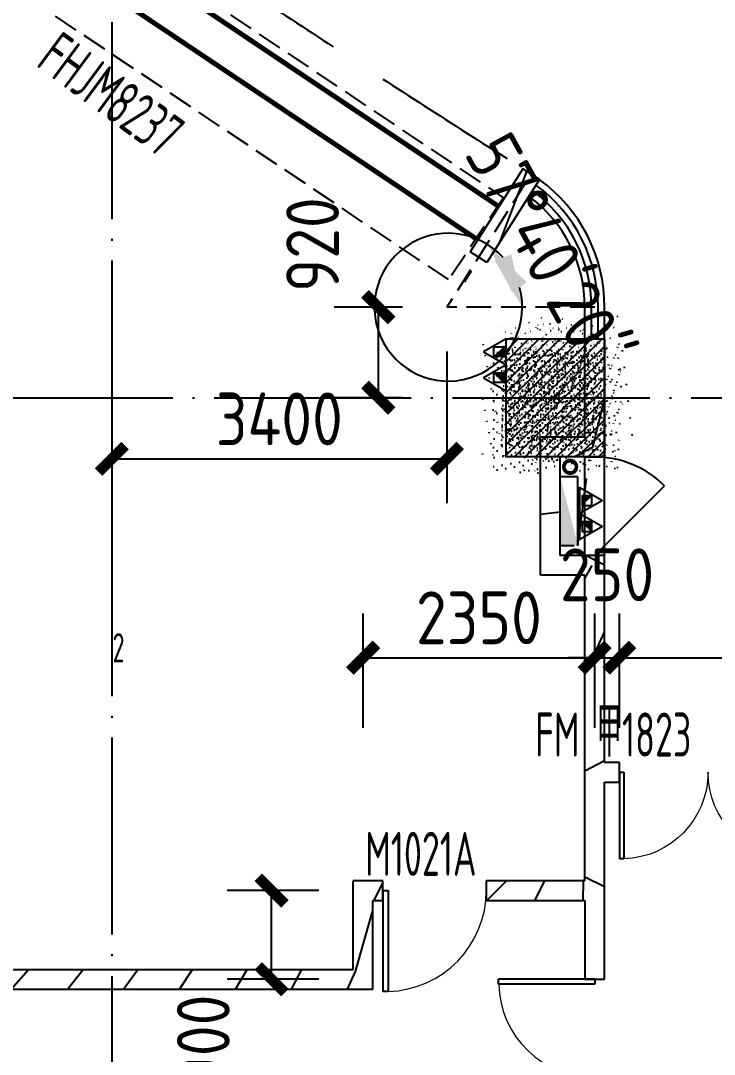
# Model space of a CAD drawing. Header units: inches. Extents: x 0 to 1813292486, y 0 to 3473589894.
# Drawn here: x 600455361 to 600462399, y 3473237557 to 3473248045 of the extents above; entities that cross this region are included whole.
import ezdxf
from ezdxf.enums import TextEntityAlignment as Align
from ezdxf.xclip import XClip

# ---------------------------------------------------------------- set-up
doc = ezdxf.new("R2010")
doc.units = ezdxf.units.IN
doc.header["$LTSCALE"] = 1000
doc.header["$MEASUREMENT"] = 0
doc.header["$XCLIPFRAME"] = 2
for name, pattern in [('AX-MALL-DIM-P02$0$DASH', [0.35, 0.25, -0.1]), ('AX-MALL-GIRD-200$0$DOTE', [2.4200000000000004, 2, -0.2, 0.02, -0.2]), ('AX-MALL-WALL-P02-QT$0$Ax-Dxs-Wall-P01-150$0$DASH', [0.35, 0.25, -0.1]), ('AX-MALL-WALL-P02-QT$0$DASH', [0.35, 0.25, -0.1])]:
    doc.linetypes.add(name, pattern=pattern)
for name, color, linetype in [('A-Anno-Note', 241, 'Continuous'), ('AX-MALL-DIM-P02$0$A-Anno-Dims', 3, 'Continuous'), ('AX-MALL-DIM-P02$0$A-Detl-Patt', 8, 'Continuous'), ('AX-MALL-DIM-P02$0$A-Detl-Thin', 131, 'Continuous'), ('AX-MALL-GIRD-200$0$A-Grid', 222, 'AX-MALL-GIRD-200$0$DOTE'), ('AX-MALL-P02-200$0$A-Anno-Note', 241, 'Continuous'), ('AX-MALL-WALL-P02$0$A-Anno-Note', 241, 'Continuous'), ('AX-MALL-WALL-P02-QT$0$A-Curt', 151, 'Continuous'), ('AX-MALL-WALL-P02-QT$0$A-Detl-Fine', 152, 'Continuous'), ('AX-MALL-WALL-P02-QT$0$A-Detl-Thin', 131, 'Continuous'), ('AX-MALL-WALL-P02-QT$0$A-Wall', 2, 'Continuous'), ('AX-MALL-WALL-P02-QT$0$A-Wall-Patt', 13, 'Continuous'), ('AX-MALL-WALL-P02-QT$0$A-Wind', 4, 'Continuous'), ('AX-MALL-WORD-P02$0$A-Spac-Iden', 231, 'Continuous'), ('AX-MALL-WORD-P02$0$A-Wind-Iden', 11, 'Continuous'), ('AX-MALL-ZTKD-P02$0$A-Anno-Note', 241, 'Continuous'), ('PX-MALL-P02-LG$0$P-Exsh', 31, 'Continuous'), ('PX-MALL-P02-LG$0$P-Hydt-Boxx', 221, 'Continuous'), ('PX-MALL-P02-LG$0$P-Hydt-Pipe', 221, 'Continuous'), ('PX-MALL-P02-LG$0$P-Pipe-Risr', 7, 'Continuous'), ('PX-MALL-P02-LG$0$P-Pipe-Risr-Arch', 6, 'Continuous'), ('PX-MALL-P02-LG$0$P-Pipe-Risr-W100', 6, 'Continuous'), ('PX-MALL-P02-LG$0$P-Pipe-Risr-W50', 6, 'Continuous'), ('SX-MALL-WALL-L-1F~2F$0$S-COLU', 30, 'Continuous'), ('SX-MALL-WALL-L-1F~2F$0$S-PATT-WALL', 83, 'Continuous'), ('SX-MALL-WALL-L-1F~2F$0$单形心', 4, 'Continuous')]:
    doc.layers.add(name, color=color, linetype=linetype)
doc.styles.add('AX-MALL-DIM-P02$0$_TCH_DIM_T3', font='gbenor.shx')
doc.styles.add('AX-MALL-WORD-P02$0$_TCH_SPACE', font='gbenor.shx', dxfattribs={"bigfont": 'gbcbig.shx'})
doc.styles.add('AX-MALL-WORD-P02$0$_TCH_WINDOW', font='gbenor.shx', dxfattribs={"bigfont": 'gbcbig.shx'})
doc.styles.add('PX-MALL-P02-LG$0$jzfz', font='gbenor.shx', dxfattribs={"bigfont": 'gbcbig.shx'})
doc.dimstyles.new('AX-MALL-DIM-P02$0$_TCH_ARCH&&180', dxfattribs={"dimtxt": 535.5, "dimasz": 270, "dimexe": 450, "dimexo": 450, "dimgap": 137.25, "dimtad": 1, "dimdec": 0, "dimzin": 0, "dimdsep": 46, "dimtxsty": 'AX-MALL-DIM-P02$0$_TCH_DIM_T3', "dimblk": 'AX-MALL-DIM-P02$0$_ArchTick', "dimcen": 0.09, "dimclrt": 7, "dimazin": 2, "dimtfac": 1, "dimtdec": 0, "dimtix": 1, "dimtmove": 2, "dimatfit": 3, "dimfxl": 500, "dimtolj": 1, "dimtzin": 0, "dimarcsym": 0})
doc.dimstyles.new('AX-MALL-DIM-P02$0$_TCH_ARROW&&180', dxfattribs={"dimtxt": 535.5, "dimasz": 540, "dimexe": 450, "dimexo": 450, "dimgap": 137.25, "dimtad": 1, "dimdec": 0, "dimzin": 0, "dimdsep": 46, "dimtxsty": 'AX-MALL-DIM-P02$0$_TCH_DIM_T3', "dimcen": 0.09, "dimclrt": 7, "dimaunit": 1, "dimadec": 3, "dimazin": 2, "dimtfac": 1, "dimtdec": 0, "dimtix": 1, "dimtmove": 2, "dimatfit": 3, "dimfxl": 500, "dimtolj": 1, "dimtzin": 0, "dimarcsym": 0})
pattern_1 = [(45, (0, 359.0227), (-353.55353201463, 353.55353201463), [])]

# ---------------------------------------------------------------- blocks, each defined once
blk = doc.blocks.new('AX-MALL-WORD-P02')
at = {"layer": 'AX-MALL-WORD-P02$0$A-Spac-Iden', "style": 'AX-MALL-WORD-P02$0$_TCH_SPACE', "width": 0.7}
blk.add_text('2', height=297.5, rotation=339.5681613092246, dxfattribs=at).set_placement((600277609.5169896, 3473142636.137629))
at = {"layer": 'AX-MALL-WORD-P02$0$A-Wind-Iden', "style": 'AX-MALL-WORD-P02$0$_TCH_WINDOW', "width": 0.7}
for s, height, rotation, p in [('FHJM8237', 446.25, 303.0586362479638, (600278985.0620775, 3473148591.137824)), ('FM', 446.25, 339.5681611511459, (600281293.3273962, 3473140245.175942)), ('甲', 506.3829787234042, 339.5681611511459, (600281878.7732153, 3473140027.080194)), ('1823', 446.25, 339.5681611511459, (600282120.571864, 3473139937.003102)), ('M1021A', 446.25, 339.5681612585309, (600279256.0389888, 3473139712.453458))]:
    blk.add_text(s, height=height, rotation=rotation, dxfattribs=at).set_placement(p)
blk = doc.blocks.new('AX-MALL-GIRD-200')
at = {"layer": 'AX-MALL-GIRD-200$0$A-Grid'}
for p, q in [((600299301.5415328, 3473200886.857392), (600260572.0025835, 3473096923.130311)), ((600229622.1740841, 3473163378.493353), (600587518.1781827, 3473030051.730071))]:
    blk.add_line(p, q, dxfattribs=at)
blk = doc.blocks.new('*U111')
at = {"layer": 'AX-MALL-WALL-P02-QT$0$A-Detl-Fine', "color": 152, "linetype": 'AX-MALL-WALL-P02-QT$0$Ax-Dxs-Wall-P01-150$0$DASH'}
blk.add_lwpolyline([(-999.9999999433852, 23197.30095164671), (-999.9999999405335, 14962.90294272686), (5.574122496909695e-08, 14962.90294272314), (5.288950433168793e-08, 23197.30095165043)], close=True, dxfattribs=at)
at = {"layer": 'AX-MALL-WALL-P02-QT$0$A-Detl-Thin', "linetype": 'AX-MALL-WALL-P02-QT$0$Ax-Dxs-Wall-P01-150$0$DASH', "const_width": 49.99999999999998}
for points in [[(-899.9999999442588, 14962.90294272314), (-899.9999999471105, 23197.30095164298)], [(-499.9999999405335, 14962.90294272686), (-499.9999999433852, 23197.30095164671)]]:
    blk.add_lwpolyline(points, dxfattribs=at)
blk = doc.blocks.new('SX-MALL-WALL-L-1F~2F$0$BANWANG_XINGXIN')
at = {"color": 0}
for points in [[(0.7071067811865476, 0.7071067811865475), (-0.7071067811865477, -0.7071067811865475)], [(-0.7071067811865475, 0.7071067811865476), (0.7071067811865474, -0.7071067811865477)]]:
    blk.add_lwpolyline(points, dxfattribs=at)
blk = doc.blocks.new('SX-MALL-WALL-L-1F~2F')
at = {"layer": 'SX-MALL-WALL-L-1F~2F$0$S-PATT-WALL'}
h = blk.add_hatch(dxfattribs=at)
h.set_pattern_fill('钢筋混凝土', color=256, scale=15, pattern_type=2)
h.set_pattern_definition([(24.56816131876918, (600332942.2247643, 3473133852.680698), (-31.18316060756021, 68.21004687377882), []), (29.56816131876925, (600332942.2247643, 3473133852.680698), (97.53445422577846, -46.37920049590846), [11.24999999999975, -123.749999999998]), (334.5681613187692, (600332942.2247643, 3473133852.680698), (19.8843977583576, 112.9961142864107), [8.999999999999755, -98.99999999999804]), (80.01956131876923, (600332950.3526355, 3473133848.815766), (117.4189029535321, 66.61682170576017), [9.5610285, -105.1713168]), (25.75236131876918, (600332952.6975493, 3473133880.793343), (141.3476152674957, -79.15081590010527), [16.87499999999999, -185.6249999999999]), (76.20376131876925, (600332964.476513, 3473133874.197434), (182.3878362713222, 87.98253900728308), [14.3415432, -157.75695]), (330.7523613187692, (600332952.6975493, 3473133880.793343), (182.3877676118969, 87.98268144025063), [13.5, -148.4999999999999]), (0.5681613187692685, (600332964.1356753, 3473133868.528789), (62.82047321120105, -87.84980446922418), [11.25, -123.75]), (305.5681613187692, (600332964.1356753, 3473133868.528789), (72.17288940056437, 89.18848105901375), [8.999999999999998, -98.99999999999999]), (51.01956131876926, (600332969.3707101, 3473133861.207969), (134.9933625470349, 1.33857134020591), [9.5610285, -105.1713168]), (17.06816131876921, (600332942.2247643, 3473133852.680698), (19.14085714793764, 46.1558949392409), [0.7499999999999999, -97.79999999999998, 0.7499999999999999, -100.5, 0.7499999999999999, -99.37499999999999]), (347.0681613187692, (600332942.2247643, 3473133852.680698), (57.63084699394109, 41.66442757030211), [0.7499999999999999, -57.29999999999999, 0.7499999999999999, -95.54999999999998, 0.7499999999999999, -37.87499999999999]), (307.0681613187692, (600332910.8791658, 3473133864.357853), (73.85474001336533, -31.12342331039777), [0.7499999999999848, -37.49999999999903, 0.7499999999999848, -116.9999999999981, 0.7499999999999848, -155.2499999999961]), (297.0681613187692, (600332896.8228437, 3473133869.594246), (87.2164167648191, -16.46683781742514), [0.7499999999999999, -48.74999999999999, 0.7499999999999999, -77.69999999999997, 0.7499999999999999, -110.25])])
h.paths.add_polyline_path([(600282497.6781685, 3473144321.097845), (600283434.7663133, 3473143972.005015), (600283015.8549132, 3473142847.499228), (600282078.7667681, 3473143196.59206)])
at = {"layer": 'SX-MALL-WALL-L-1F~2F$0$S-COLU'}
blk.add_lwpolyline([(600282497.6781685, 3473144321.097845), (600283434.7663133, 3473143972.005015), (600283015.8549132, 3473142847.499228), (600282078.7667681, 3473143196.59206)], close=True, dxfattribs=at)
at = {"layer": 'SX-MALL-WALL-L-1F~2F$0$单形心', "xscale": 50, "yscale": 50, "zscale": 50}
blk.add_blockref('SX-MALL-WALL-L-1F~2F$0$BANWANG_XINGXIN', (600282756.7665406, 3473143584.298536), dxfattribs=at)
blk = doc.blocks.new('SX-MALL-WALL-L-2F~3F')
ref = blk.add_blockref('SX-MALL-WALL-L-1F~2F', (0, 0))
XClip(ref).set_block_clipping_path([(600349769.7341375, 3473074679.418533), (600357001.7302529, 3473071985.287766), (600356499.8725733, 3473070638.124951), (600359302.5086629, 3473069594.060767), (600362345.1765132, 3473077761.653201), (600381551.4312518, 3473070606.759726), (600391553.7259278, 3473066880.611454), (600387749.827644, 3473056669.608357), (600391632.1759799, 3473055223.319679), (600395635.5522461, 3473065969.791956), (600406982.2408491, 3473061742.817497), (600403058.8006672, 3473051210.921831), (600412723.2437257, 3473047610.6332), (600445093.3740637, 3473134503.466942), (600393055.2444371, 3473153889.197227), (600387463.4997383, 3473138878.984498), (600380158.3525343, 3473141600.366193), (600382830.751978, 3473148774.027779), (600388210.8522022, 3473146769.782572), (600390696.2253517, 3473153441.399696), (600277474.697425, 3473195619.741203), (600273446.9822528, 3473184807.934726), (600257129.111771, 3473190886.82031), (600241575.9633431, 3473149136.690594), (600258197.8999482, 3473142944.531458), (600255239.7303221, 3473135003.762026), (600263182.3271956, 3473132044.911624), (600260741.6763649, 3473125493.34496), (600269350.4970673, 3473122286.306632), (600271511.1407766, 3473128086.235537), (600286270.1853781, 3473122588.058336), (600284109.5416689, 3473116788.129431), (600282580.7823727, 3473112684.400902), (600291840.7574171, 3473109234.788475), (600290827.7957876, 3473106515.642598), (600293360.405141, 3473105572.171298), (600294731.2544166, 3473109252.0137), (600323175.4764534, 3473098655.706329), (600321336.3302773, 3473093718.790065), (600344750.773286, 3473084996.222976), (600341987.4689643, 3473077578.540671), (600344583.6790427, 3473076611.376234), (600346015.5062013, 3473080454.904757), (600351201.5612961, 3473078522.947055)])
blk = doc.blocks.new('SX-MALL-WALL-2F~3F')
blk.add_blockref('SX-MALL-WALL-L-2F~3F', (0, 0))
blk = doc.blocks.new('AX-MALL-WALL-P02-QT$0$$DorLib2D$00000002')
for p, q in [((-0.5, -5.684341886080802e-17), (-0.5000000000000007, 0.4875)), ((-0.4750000000000007, 0.4875), (-0.5000000000000007, 0.4875)), ((-0.475, -2.842170943040401e-17), (-0.4750000000000007, 0.4875)), ((0.475, -2.842170943040401e-17), (0.4750000000000007, 0.4875)), ((0.4750000000000007, 0.4875), (0.5000000000000007, 0.4875)), ((0.5, -5.684341886080802e-17), (0.5000000000000007, 0.4875)), ((-0.5, -5.684341886080802e-17), (-0.475, -2.842170943040401e-17)), ((0.5, -5.684341886080802e-17), (0.475, -2.842170943040401e-17))]:
    blk.add_line(p, q)
at = {"lineweight": 13}
for centre, start, end in [((-0.4875, -4.263256414560601e-17), 0, 88.53071641864632), ((0.4875, -4.263256414560601e-17), 91.4692835813537, 180)]:
    blk.add_arc(centre, 0.4875, start, end, dxfattribs=at)
blk = doc.blocks.new('AX-MALL-WALL-P02-QT$0$$DorLib2D$00000001')
for p, q in [((0.45, 0.9750000000000001), (0.5000000000000002, 0.9750000000000001)), ((0.45, 0), (0.45, 0.9750000000000001)), ((0.5, 0), (0.5, 0.9750000000000001)), ((0.5, 0), (0.45, 0))]:
    blk.add_line(p, q)
at = {"lineweight": 13}
blk.add_arc((0.475, 0), 0.975, 91.4692835813538, 180, dxfattribs=at)
blk = doc.blocks.new('AX-MALL-WALL-P02-QT$0$$DorLib2D$00000114')
at = {"color": 0}
blk.add_line((0.4999999999999964, 3.552713678800501e-15), (-0.2071067811864751, 0.7071067811864857), dxfattribs=at)
blk.add_arc((0.5000000000013856, -1.154631945610163e-12), 1.000000000001696, 135, 180, dxfattribs=at)
blk = doc.blocks.new('AX-MALL-WALL-P02-QT')
at = {"layer": 'AX-MALL-WALL-P02-QT$0$A-Wall-Patt'}
h = blk.add_hatch(dxfattribs=at)
h.set_pattern_fill('普通砖', color=256, scale=200, style=0)
h.set_pattern_definition(pattern_1)
h.paths.add_polyline_path([(600283257.796178, 3473145876.139353), (600282464.1839569, 3473145272.870496), (600282585.2163243, 3473145113.650001), (600283378.828545, 3473145716.918857)])
h = blk.add_hatch(dxfattribs=at)
h.set_pattern_fill('普通砖', color=256, scale=200, style=0)
h.set_pattern_definition(pattern_1)
h.paths.add_polyline_path([(600282925.8191112, 3473142987.753761), (600283050.7641971, 3473142941.208049), (600283434.766313, 3473143972.005003), (600283247.3486837, 3473144041.82357), (600282898.2558513, 3473143104.735431)])
h = blk.add_hatch(dxfattribs=at)
h.set_pattern_fill('普通砖', color=256, scale=200, style=0)
h.set_pattern_definition(pattern_1)
h.paths.add_polyline_path([(600281987.8362204, 3473141949.9038), (600282245.072416, 3473142067.502863), (600282594.1652485, 3473143004.59101), (600282476.5661858, 3473143261.827205)])
h = blk.add_hatch(dxfattribs=at)
h.set_pattern_fill('普通砖', color=256, scale=200, style=0)
h.set_pattern_definition(pattern_1)
h.paths.add_polyline_path([(600282925.8191112, 3473142987.75376), (600282898.2558513, 3473143104.735431), (600282476.5661858, 3473143261.827205), (600282594.1652485, 3473143004.59101), (600282828.437285, 3473142917.317801)])
h = blk.add_hatch(dxfattribs=at)
h.set_pattern_fill('普通砖', color=256, scale=200, style=0)
h.set_pattern_definition(pattern_1)
h.paths.add_polyline_path([(600282828.437285, 3473142917.317801), (600283015.8549143, 3473142847.499236), (600283050.7641972, 3473142941.208049), (600282925.8191111, 3473142987.75376)])
h = blk.add_hatch(dxfattribs=at)
h.set_pattern_fill('普通砖', color=256, scale=200, style=0)
h.set_pattern_definition(pattern_1)
h.paths.add_polyline_path([(600282506.9077128, 3473141863.247984), (600282479.3444529, 3473141980.229655), (600282245.072416, 3473142067.502863), (600281987.8362204, 3473141949.9038), (600282409.5258865, 3473141792.812026)])
h = blk.add_hatch(dxfattribs=at)
h.set_pattern_fill('普通砖', color=256, scale=200, style=0)
h.set_pattern_definition(pattern_1)
h.paths.add_polyline_path([(600282631.8527987, 3473141816.702273), (600282666.7620821, 3473141910.411088), (600282479.3444529, 3473141980.229655), (600282506.9077128, 3473141863.247984)])
h = blk.add_hatch(dxfattribs=at)
h.set_pattern_fill('普通砖', color=256, scale=200, style=0)
h.set_pattern_definition(pattern_1)
h.paths.add_polyline_path([(600281836.2853113, 3473139872.090014), (600281933.6671374, 3473139942.525973), (600282631.8527988, 3473141816.702273), (600282506.9077127, 3473141863.247984), (600282409.5258865, 3473141792.812026), (600281711.3402251, 3473139918.635725)])
h = blk.add_hatch(dxfattribs=at)
h.set_pattern_fill('普通砖', color=256, scale=200, style=0)
h.set_pattern_definition(pattern_1)
h.paths.add_polyline_path([(600271361.1466486, 3473141640.115598), (600271291.3280823, 3473141452.697968), (600278928.596479, 3473138607.591391), (600278810.9974161, 3473138864.827587)])
h = blk.add_hatch(dxfattribs=at)
h.set_pattern_fill('普通砖', color=256, scale=200, style=0)
h.set_pattern_definition(pattern_1)
h.paths.add_polyline_path([(600281354.9013699, 3473138770.857092), (600281479.8464563, 3473138724.311381), (600281863.8485713, 3473139755.108344), (600281836.2853112, 3473139872.090014), (600281711.3402251, 3473139918.635725), (600281327.33811, 3473138887.838762)])
h = blk.add_hatch(dxfattribs=at)
h.set_pattern_fill('普通砖', color=256, scale=200, style=0)
h.set_pattern_definition(pattern_1)
h.paths.add_polyline_path([(600281863.8485713, 3473139755.108344), (600282004.4117951, 3473139702.744418), (600282074.2303615, 3473139890.162047), (600281933.6671374, 3473139942.525973), (600281836.2853112, 3473139872.090014)])
h = blk.add_hatch(dxfattribs=at)
h.set_pattern_fill('普通砖', color=256, scale=200, style=0)
h.set_pattern_definition(pattern_1)
h.paths.add_polyline_path([(600278810.9974161, 3473138864.827587), (600278928.596479, 3473138607.591391), (600279242.7800276, 3473139450.970723), (600279125.1809647, 3473139708.206919)])
h = blk.add_hatch(dxfattribs=at)
h.set_pattern_fill('普通砖', color=256, scale=200, style=0)
h.set_pattern_definition(pattern_1)
h.paths.add_polyline_path([(600279242.7800276, 3473139450.970723), (600279336.4888436, 3473139416.06144), (600279406.30741, 3473139603.479068), (600279125.1809647, 3473139708.206919)])
h = blk.add_hatch(dxfattribs=at)
h.set_pattern_fill('普通砖', color=256, scale=200, style=0)
h.set_pattern_definition(pattern_1)
h.paths.add_polyline_path([(600281327.33811, 3473138887.838762), (600280390.2499638, 3473139236.931594), (600280320.4313973, 3473139049.513966), (600281257.5195438, 3473138700.421133), (600281354.9013699, 3473138770.857092)])
h = blk.add_hatch(dxfattribs=at)
h.set_pattern_fill('普通砖', color=256, scale=200, style=0)
h.set_pattern_definition(pattern_1)
h.paths.add_polyline_path([(600281257.5195438, 3473138700.421133), (600280978.2452793, 3473137950.750618), (600281165.6629086, 3473137880.932052), (600281479.8464562, 3473138724.311381), (600281354.90137, 3473138770.857092)])
at = {"layer": 'AX-MALL-WALL-P02-QT$0$A-Curt'}
for p, q in [((600283247.3486874, 3473144041.82358), (600283358.9620564, 3473144341.433182)), ((600283309.8212305, 3473144018.550725), (600283421.4345994, 3473144318.160326)), ((600283372.2937735, 3473143995.277869), (600283483.9071424, 3473144294.88747)), ((600283434.7663167, 3473143972.005013), (600283546.3796856, 3473144271.614615))]:
    blk.add_line(p, q, dxfattribs=at)
for centre, radius, start, end in [((600282047.038652, 3473144830.163149), 1533.333333675554, 339.5681611589868, 33.50115304246225), ((600282047.038652, 3473144830.163151), 1600.000000444518, 339.5681611372734, 33.65716655124405), ((600282047.0386521, 3473144830.163151), 1400.000000389863, 339.5681611120726, 33.14444443831309), ((600282047.0386524, 3473144830.16315), 1466.666666606754, 339.5681611412596, 33.33092472121799)]:
    blk.add_arc(centre, radius, start, end, dxfattribs=at)
at = {"layer": 'AX-MALL-WALL-P02-QT$0$A-Detl-Thin', "linetype": 'AX-MALL-WALL-P02-QT$0$DASH', "ltscale": 6}
blk.add_lwpolyline([(600283320.800686, 3473145798.420598, -0.02337120462416201), (600273970.5862157, 3473159371.156255, -0.2320329989017521), (600273507.3999313, 3473164015.90736), (600274267.8277531, 3473166057.163534, -0.1989123673998484), (600277030.7849146, 3473169027.14817), (600280369.5520287, 3473170553.511453, -0.3488519877308535), (600288219.0325919, 3473168611.733947, 0.06962548508530501), (600306657.460544, 3473150560.609778)], format="xyb", dxfattribs=at)
at = {"layer": 'AX-MALL-WALL-P02-QT$0$A-Wall'}
for p, q in [((600283257.796178, 3473145876.139353), (600282464.1839569, 3473145272.870496)), ((600283378.828545, 3473145716.918857), (600283257.796178, 3473145876.139353)), ((600283378.828545, 3473145716.918857), (600282585.2163243, 3473145113.650001)), ((600282585.2163243, 3473145113.650001), (600282464.1839569, 3473145272.870496)), ((600282898.2558513, 3473143104.735431), (600283247.3486837, 3473144041.82357)), ((600283247.3486837, 3473144041.82357), (600283434.766313, 3473143972.005003)), ((600283050.7641971, 3473142941.208049), (600283434.766313, 3473143972.005003)), ((600281987.8362204, 3473141949.9038), (600282476.5661858, 3473143261.827205)), ((600282898.2558513, 3473143104.735431), (600282476.5661858, 3473143261.827205)), ((600282245.072416, 3473142067.502863), (600282594.1652485, 3473143004.59101)), ((600282828.437285, 3473142917.317801), (600282594.1652485, 3473143004.59101)), ((600283015.8549143, 3473142847.499236), (600283050.7641972, 3473142941.208049)), ((600282828.437285, 3473142917.317801), (600283015.8549143, 3473142847.499236)), ((600282479.3444529, 3473141980.229655), (600282245.072416, 3473142067.502863)), ((600282409.5258865, 3473141792.812026), (600281987.8362204, 3473141949.9038)), ((600282666.7620821, 3473141910.411088), (600282479.3444529, 3473141980.229655)), ((600282631.8527987, 3473141816.702273), (600282666.7620821, 3473141910.411088)), ((600281711.3402251, 3473139918.635725), (600282409.5258865, 3473141792.812026)), ((600281933.6671374, 3473139942.525973), (600282631.8527988, 3473141816.702273)), ((600271361.1466486, 3473141640.115598), (600278810.9974161, 3473138864.827587)), ((600271291.3280823, 3473141452.697968), (600278928.596479, 3473138607.591391)), ((600281327.33811, 3473138887.838762), (600281711.3402251, 3473139918.635725)), ((600282074.2303615, 3473139890.162047), (600281933.6671374, 3473139942.525973)), ((600282004.4117951, 3473139702.744418), (600282074.2303615, 3473139890.162047)), ((600278810.9974161, 3473138864.827587), (600279125.1809647, 3473139708.206919)), ((600279406.30741, 3473139603.479068), (600279125.1809647, 3473139708.206919)), ((600281479.8464563, 3473138724.311381), (600281863.8485713, 3473139755.108344)), ((600281863.8485713, 3473139755.108344), (600282004.4117951, 3473139702.744418)), ((600279336.4888436, 3473139416.06144), (600279406.30741, 3473139603.479068)), ((600278928.596479, 3473138607.591391), (600279242.7800276, 3473139450.970723)), ((600279242.7800276, 3473139450.970723), (600279336.4888436, 3473139416.06144)), ((600280390.2499638, 3473139236.931594), (600280320.4313973, 3473139049.513966)), ((600281327.33811, 3473138887.838762), (600280390.2499638, 3473139236.931594)), ((600280320.4313973, 3473139049.513966), (600281257.5195438, 3473138700.421133)), ((600281257.5195438, 3473138700.421133), (600280978.2452793, 3473137950.750618)), ((600281165.6629086, 3473137880.932052), (600281479.8464562, 3473138724.311381)), ((600280978.2452793, 3473137950.750618), (600281165.6629086, 3473137880.932052))]:
    blk.add_line(p, q, dxfattribs=at)
at = {"layer": 'AX-MALL-WALL-P02-QT$0$A-Wind'}
for p, q in [((600282479.344453, 3473141980.229655), (600282828.4372851, 3473142917.317801)), ((600282666.7620822, 3473141910.411089), (600283015.8549143, 3473142847.499235))]:
    blk.add_line(p, q, dxfattribs=at)
at = {"layer": 'AX-MALL-WALL-P02-QT$0$A-Detl-Thin'}
blk.add_blockref('SX-MALL-WALL-2F~3F', (0, 0), dxfattribs=at)
at = {"layer": 'AX-MALL-WALL-P02-QT$0$A-Detl-Thin', "color": 5, "xscale": -1, "rotation": 35.74199208008082}
blk.add_blockref('*U111', (600290901.4999503, 3473132941.438612), dxfattribs=at)
at = {"layer": 'AX-MALL-WALL-P02-QT$0$A-Wind'}
blk.add_blockref('AX-MALL-GIRD-200', (0, 0), dxfattribs=at)
at = {"layer": 'AX-MALL-WALL-P02-QT$0$A-Wind', "zscale": 200}
for name, p, xscale, yscale, rotation in [('AX-MALL-WALL-P02-QT$0$$DorLib2D$00000114', (600282747.5996836, 3473142413.864445), -1000, -1000, 69.56816128303544), ('AX-MALL-WALL-P02-QT$0$$DorLib2D$00000002', (600282882.7004105, 3473139482.269684), 1800, -1800, 339.5681613151826), ('AX-MALL-WALL-P02-QT$0$$DorLib2D$00000001', (600279863.3694037, 3473139326.496517), -1050, -1050, 339.568161266936), ('AX-MALL-WALL-P02-QT$0$$DorLib2D$00000002', (600280722.8612623, 3473136978.753188), 2000, 2000, 69.56816131005576)]:
    blk.add_blockref(name, p, dxfattribs=dict(at, xscale=xscale, yscale=yscale, rotation=rotation))
blk = doc.blocks.new('AX-MALL-WALL-P02')
at = {"layer": 'AX-MALL-WALL-P02$0$A-Anno-Note'}
blk.add_blockref('AX-MALL-WORD-P02', (0, 0), dxfattribs=at)
blk.add_blockref('AX-MALL-WALL-P02-QT', (0, 0), dxfattribs=at)
blk = doc.blocks.new('PX-MALL-P02-LG$0$XHS1')
at = {"layer": 'PX-MALL-P02-LG$0$P-Hydt-Boxx', "ltscale": 0.7}
for p, q in [((350.0030006170273, 240), (-332.898939371109, 327.2950124740601)), ((350.0030006170273, 240), (-349.9969996213913, 240)), ((-349.9969997406006, 239.9999995231628), (-349.9969996213913, 60)), ((350.0030003786087, 200), (350.003000497818, 60)), ((350.0030006170273, 60), (-349.996999502182, 60))]:
    blk.add_line(p, q, dxfattribs=at)
blk.add_solid([(350.0030006170273, 240), (350.0030002593994, 60.00000047683716), (-349.9969996213913, 60)], dxfattribs=at)
blk = doc.blocks.new('PX-MALL-P02-LG$0$MHQ')
at = {"layer": 'PX-MALL-P02-LG$0$P-Exsh', "ltscale": 0.7}
h = blk.add_hatch(dxfattribs=at)
h.set_pattern_fill('ANSI31', color=256, scale=25, style=0)
h.set_pattern_definition([(45, (-160019.2306599375, -42228.3236173685), (-28.0633003783411, 28.0633003783411), [])])
h.paths.add_polyline_path([(-75.0000000015425, 185.1731819980414), (75, 185.1731819980414), (75, 35.17318199802685), (-75.0000000015425, 35.17318199802685)])
for points in [[(0, 346.4101615137042), (-200, -1.455191522836685e-11), (200, -1.455191522836685e-11)], [(0, 346.4101615137042), (-200, -1.455191522836685e-11), (200, -1.455191522836685e-11)], [(0, 346.4101615137042), (-200, -1.455191522836685e-11), (200, -1.455191522836685e-11)], [(-75.0000000015425, 185.1731819980414), (75, 185.1731819980414), (75, 35.17318199802685), (-75.0000000015425, 35.17318199802685)]]:
    blk.add_lwpolyline(points, close=True, dxfattribs=at)
blk = doc.blocks.new('PX-MALL-P02-LG$0$20200929200250')
at = {"layer": 'PX-MALL-P02-LG$0$P-Exsh', "ltscale": 0.7, "xscale": 0.6600000001490116, "yscale": 0.6600000001490116, "zscale": 0.6600000001490116}
for p in [(-132.0000001192093, 40), (131.9999997615814, 40)]:
    blk.add_blockref('PX-MALL-P02-LG$0$MHQ', p, dxfattribs=at)
blk = doc.blocks.new('PX-MALL-P02-LG$0$20211220143732')
at = {"layer": 'PX-MALL-P02-LG$0$P-Exsh'}
blk.add_blockref('PX-MALL-P02-LG$0$20200929200250', (-374.9999999407155, 219.6219584928522), dxfattribs=at)
at = {"layer": 'PX-MALL-P02-LG$0$P-Hydt-Boxx', "ltscale": 0.7, "xscale": -1}
blk.add_blockref('PX-MALL-P02-LG$0$XHS1', (-349.9969999989844, 0), dxfattribs=at)
blk = doc.blocks.new('PX-MALL-P02-LG$0$P-Risr')
at = {"layer": 'PX-MALL-P02-LG$0$P-Pipe-Risr-W50'}
h = blk.add_hatch(color=0, dxfattribs=at)
edge = h.paths.add_edge_path()
edge.add_ellipse((0, 0), major_axis=(47.05795628796547, 47.05795628796547), ratio=0.9999999999999695, start_angle=225.0000000000009, end_angle=405.0000000000009, ccw=False)
edge.add_ellipse((0, 0), major_axis=(47.05795628796764, 47.05795628796764), ratio=0.9999999999998785, start_angle=133.9675974886221, end_angle=225.0000000000035, ccw=False)
edge.add_line((-66.53919663240958, 1.199087783927098), (-54.4367953546693, 1.199087783927098))
edge.add_ellipse((0, 0), major_axis=(-38.50196423560672, 38.50196423560672), ratio=0.9999999999999859, start_angle=43.73814098242129, end_angle=134.9999999999996)
edge.add_ellipse((0, 0), major_axis=(38.50196423561096, 38.50196423561096), ratio=0.9999999999998216, start_angle=225.0000000000051, end_angle=405.0000000000051)
edge.add_ellipse((0, 0), major_axis=(38.50196423560679, 38.50196423560679), ratio=0.9999999999999831, start_angle=45.00000000000048, end_angle=133.7381409824204)
edge.add_line((-54.43679535467527, 1.199087783927098), (-66.53919663241555, 1.199087783927098))
edge.add_ellipse((0, 0), major_axis=(-47.05795628796762, 47.05795628796762), ratio=0.9999999999998742, start_angle=-45.00000000000358, end_angle=43.967597488629224, ccw=False)
at = {"layer": 'PX-MALL-P02-LG$0$P-Pipe-Risr-Arch', "ltscale": 0.7}
blk.add_circle((0, 0), 59.29000000000001, dxfattribs=at)
at = {"layer": 'PX-MALL-P02-LG$0$P-Pipe-Risr-W100', "color": 0, "const_width": 15}
blk.add_lwpolyline([(-75, 0, 1), (75, 0, 1)], format="xyb", close=True, dxfattribs=at)
at = {"layer": 'PX-MALL-P02-LG$0$P-Pipe-Risr-W50'}
blk.add_circle((0, 0), 54.45000000000001, dxfattribs=at)
at = {"layer": 'PX-MALL-P02-LG$0$P-Pipe-Risr', "style": 'PX-MALL-P02-LG$0$jzfz', "width": 0.6, "flags": 1}
for tag, p in [('SYS-MARK', (0.3310501334344735, -45.65933377496549)), ('RANGE', (0.3337570973526454, -45.67887874227017))]:
    blk.add_attdef(tag, text='', height=0.015625, dxfattribs=at).set_placement(p, align=Align.MIDDLE)
blk = doc.blocks.new('PX-MALL-P02-LG$0$A$C301F1425')
at = {"layer": 'PX-MALL-P02-LG$0$P-Exsh', "ltscale": 0.7}
for p in [(-200, 1.455191522836685e-11), (200, 1.455191522836685e-11)]:
    blk.add_blockref('PX-MALL-P02-LG$0$MHQ', p, dxfattribs=at)
blk = doc.blocks.new('PX-MALL-P02-LG')
at = {"xscale": 0.660000000149011, "yscale": 0.660000000149011, "zscale": 0.660000000149011, "rotation": 69.56816095588988}
blk.add_blockref('PX-MALL-P02-LG$0$A$C301F1425', (600282405.5176598, 3473144073.706574), dxfattribs=at)
at = {"layer": 'PX-MALL-P02-LG$0$P-Exsh', "xscale": -1, "rotation": 249.56816061531}
blk.add_blockref('PX-MALL-P02-LG$0$20211220143732', (600282468.1213908, 3473142838.118944), dxfattribs=at)
at = {"layer": 'PX-MALL-P02-LG$0$P-Hydt-Pipe', "color": 221, "rotation": 159.5681612278834}
blk.add_blockref('PX-MALL-P02-LG$0$P-Risr', (600282652.9647775, 3473142875.972906), dxfattribs=at)
blk = doc.blocks.new('AX-MALL-ZTKD-P02')
at = {"layer": 'AX-MALL-ZTKD-P02$0$A-Anno-Note'}
blk.add_blockref('AX-MALL-GIRD-200', (0, 0), dxfattribs=at)
blk = doc.blocks.new('AX-MALL-DIM-P02$0$_ArchTick')
at = {"color": 0, "linetype": 'ByBlock', "const_width": 0.4}
blk.add_lwpolyline([(-0.5, -0.5), (0.5, 0.5)], dxfattribs=at)
blk = doc.blocks.new('*D511')
at = {"layer": 'AX-MALL-DIM-P02$0$A-Anno-Dims', "color": 0, "lineweight": -2, "transparency": 16777216}
for p, q in [((600279759.9884872, 3473141125.782467), (600280166.0204773, 3473142215.715374)), ((600280008.9287028, 3473141794.025708), (600282211.0810292, 3473140973.659348)), ((600281962.1408136, 3473140305.416107), (600282368.1728036, 3473141395.349013))]:
    blk.add_line(p, q, dxfattribs=at)
at = {"layer": 'AX-MALL-DIM-P02$0$A-Anno-Dims', "color": 0, "lineweight": -2, "transparency": 16777216, "xscale": 270, "yscale": 270, "zscale": 270}
for p, rotation in [((600280008.9287028, 3473141794.025708), 159.5681612802104), ((600282211.0810292, 3473140973.659348), 339.5681612802103)]:
    blk.add_blockref('AX-MALL-DIM-P02$0$_ArchTick', p, dxfattribs=dict(at, rotation=rotation))
at = {"layer": 'AX-MALL-DIM-P02$0$A-Anno-Dims', "color": 7, "transparency": 16777216, "insert": (600281251.3874632, 3473141763.363227), "char_height": 535.5, "attachment_point": 5, "rotation": 339.56816128021035, "style": 'AX-MALL-DIM-P02$0$_TCH_DIM_T3'}
blk.add_mtext('\\A1;2350', dxfattribs=at)
blk = doc.blocks.new('*D512')
at = {"layer": 'AX-MALL-DIM-P02$0$A-Anno-Dims', "color": 0, "lineweight": -2, "transparency": 16777216}
for p, q in [((600281962.1408136, 3473140305.416108), (600282368.1728039, 3473141395.349014)), ((600282196.4128517, 3473140218.142899), (600282602.4448422, 3473141308.075806)), ((600282211.0810294, 3473140973.659348), (600281958.0672299, 3473141067.914413)), ((600282211.0810294, 3473140973.659348), (600282445.3530678, 3473140886.38614)), ((600282445.3530678, 3473140886.38614), (600282698.3668674, 3473140792.131075))]:
    blk.add_line(p, q, dxfattribs=at)
at = {"layer": 'AX-MALL-DIM-P02$0$A-Anno-Dims', "color": 0, "lineweight": -2, "transparency": 16777216, "xscale": 270, "yscale": 270, "zscale": 270}
for p, rotation in [((600282211.0810294, 3473140973.659348), 339.5681612816693), ((600282445.3530678, 3473140886.38614), 159.5681612816692)]:
    blk.add_blockref('AX-MALL-DIM-P02$0$_ArchTick', p, dxfattribs=dict(at, rotation=rotation))
at = {"layer": 'AX-MALL-DIM-P02$0$A-Anno-Dims', "color": 7, "transparency": 16777216, "insert": (600282621.9786668, 3473141718.582419), "char_height": 535.5, "attachment_point": 5, "rotation": 339.56816128166923, "style": 'AX-MALL-DIM-P02$0$_TCH_DIM_T3'}
blk.add_mtext('\\A1;250', dxfattribs=at)
blk = doc.blocks.new('*D513')
at = {"layer": 'AX-MALL-DIM-P02$0$A-Anno-Dims', "color": 0, "lineweight": -2, "transparency": 16777216}
for p, q in [((600282196.412852, 3473140218.142899), (600282602.4448421, 3473141308.075806)), ((600282445.3530679, 3473140886.38614), (600285818.8703963, 3473139629.651944)), ((600285569.9301802, 3473138961.408703), (600285975.9621705, 3473140051.34161))]:
    blk.add_line(p, q, dxfattribs=at)
at = {"layer": 'AX-MALL-DIM-P02$0$A-Anno-Dims', "color": 0, "lineweight": -2, "transparency": 16777216, "xscale": 270, "yscale": 270, "zscale": 270}
for p, rotation in [((600282445.3530679, 3473140886.38614), 159.5681612839068), ((600285818.8703963, 3473139629.651944), 339.5681612839068)]:
    blk.add_blockref('AX-MALL-DIM-P02$0$_ArchTick', p, dxfattribs=dict(at, rotation=rotation))
at = {"layer": 'AX-MALL-DIM-P02$0$A-Anno-Dims', "color": 7, "transparency": 16777216, "insert": (600284273.494329, 3473140637.539741), "char_height": 535.5, "attachment_point": 5, "rotation": 339.5681612839068, "style": 'AX-MALL-DIM-P02$0$_TCH_DIM_T3'}
blk.add_mtext('\\A1;3600', dxfattribs=at)
blk = doc.blocks.new('*D515')
at = {"layer": 'AX-MALL-DIM-P02$0$A-Anno-Dims', "color": 0, "lineweight": -2, "transparency": 16777216}
for p, q in [((600281625.348993, 3473144987.254924), (600280973.7867312, 3473145229.980985)), ((600281074.4073243, 3473144211.026706), (600281395.4763973, 3473145072.889211)), ((600281304.2799199, 3473144125.392419), (600280652.7176583, 3473144368.11848))]:
    blk.add_line(p, q, dxfattribs=at)
at = {"layer": 'AX-MALL-DIM-P02$0$A-Anno-Dims', "color": 0, "lineweight": -2, "transparency": 16777216, "xscale": 270, "yscale": 270, "zscale": 270}
for p, rotation in [((600281395.4763973, 3473145072.889211), 69.56816130074507), ((600281074.4073243, 3473144211.026706), 249.5681613007451)]:
    blk.add_blockref('AX-MALL-DIM-P02$0$_ArchTick', p, dxfattribs=dict(at, rotation=rotation))
at = {"layer": 'AX-MALL-DIM-P02$0$A-Anno-Dims', "color": 7, "transparency": 16777216, "insert": (600280992.0470784, 3473145901.343062), "char_height": 535.5, "attachment_point": 5, "rotation": 69.56816130074507, "style": 'AX-MALL-DIM-P02$0$_TCH_DIM_T3'}
blk.add_mtext('\\A1;920', dxfattribs=at)
blk = doc.blocks.new('*D516')
at = {"layer": 'AX-MALL-DIM-P02$0$A-Anno-Dims', "color": 0, "lineweight": -2, "transparency": 16777216}
for p, q in [((600278703.8471789, 3473145595.389113), (600278166.895325, 3473144154.021168)), ((600278323.9870994, 3473144575.710834), (600281510.0868053, 3473143388.795204)), ((600281889.9468849, 3473144408.473483), (600281352.9950309, 3473142967.105538))]:
    blk.add_line(p, q, dxfattribs=at)
at = {"layer": 'AX-MALL-DIM-P02$0$A-Anno-Dims', "color": 0, "lineweight": -2, "transparency": 16777216, "xscale": 270, "yscale": 270, "zscale": 270}
for p, rotation in [((600278323.9870994, 3473144575.710834), 159.5681613070688), ((600281510.0868053, 3473143388.795204), 339.5681613070689)]:
    blk.add_blockref('AX-MALL-DIM-P02$0$_ArchTick', p, dxfattribs=dict(at, rotation=rotation))
at = {"layer": 'AX-MALL-DIM-P02$0$A-Anno-Dims', "color": 7, "transparency": 16777216, "insert": (600280058.4195489, 3473144361.773718), "char_height": 535.5, "attachment_point": 5, "rotation": 339.56816130706886, "style": 'AX-MALL-DIM-P02$0$_TCH_DIM_T3'}
blk.add_mtext('\\A1;3400', dxfattribs=at)
blk = doc.blocks.new('*D517')
at = {"layer": 'AX-MALL-DIM-P02$0$A-Anno-Dims', "color": 0, "lineweight": -2, "transparency": 16777216}
for p, q in [((600282404.388721, 3473145086.277893), (600282299.5774843, 3473145006.605033)), ((600282465.2459552, 3473144674.368659), (600282341.8731852, 3473144720.328636))]:
    blk.add_line(p, q, dxfattribs=at)
blk.add_arc((600282060.7467448, 3473144825.056485), 749.9999964237213, 21.76855353091112, 355.0400961985783, dxfattribs=at)
at = {"layer": 'AX-MALL-DIM-P02$0$A-Anno-Dims', "color": 0, "transparency": 16777216}
for points in [[(600282721.4857752, 3473144735.193433), (600282894.3908771, 3473144785.231676), (600282657.8235979, 3473145278.92786)], [(600282847.2577507, 3473145104.249952), (600282667.2699971, 3473145102.150293), (600282763.5628511, 3473144563.236862)]]:
    blk.add_solid(points, dxfattribs=at)
at = {"layer": 'AX-MALL-DIM-P02$0$A-Anno-Dims', "color": 7, "transparency": 16777216, "insert": (600283203.3435465, 3473144993.868629), "char_height": 535.5, "attachment_point": 5, "rotation": 278.40432486397856, "style": 'AX-MALL-DIM-P02$0$_TCH_DIM_T3'}
blk.add_mtext('\\A1;57°40\'20"', dxfattribs=at)
blk = doc.blocks.new('*D534')
at = {"layer": 'AX-MALL-DIM-P02$0$A-Anno-Dims', "color": 0, "lineweight": -2, "transparency": 16777216}
for p, q in [((600278762.2968829, 3473139736.682114), (600277892.3161306, 3473140060.781132)), ((600277999.8165323, 3473139060.309412), (600278314.0048991, 3473139903.686949)), ((600278448.108516, 3473138893.304577), (600277578.1277637, 3473139217.403595))]:
    blk.add_line(p, q, dxfattribs=at)
at = {"layer": 'AX-MALL-DIM-P02$0$A-Anno-Dims', "color": 0, "lineweight": -2, "transparency": 16777216, "xscale": 270, "yscale": 270, "zscale": 270}
for p, rotation in [((600278314.0048991, 3473139903.686949), 69.56783395732165), ((600277999.8165323, 3473139060.309412), 249.5678339573217)]:
    blk.add_blockref('AX-MALL-DIM-P02$0$_ArchTick', p, dxfattribs=dict(at, rotation=rotation))
at = {"layer": 'AX-MALL-DIM-P02$0$A-Anno-Dims', "color": 7, "transparency": 16777216, "insert": (600277128.4192773, 3473138706.770094), "char_height": 535.5, "attachment_point": 5, "rotation": 69.56783395732165, "style": 'AX-MALL-DIM-P02$0$_TCH_DIM_T3'}
blk.add_mtext('\\A1;900', dxfattribs=at)
blk = doc.blocks.new('AX-MALL-DIM-P02')
at = {"layer": 'AX-MALL-DIM-P02$0$A-Detl-Patt', "linetype": 'AX-MALL-DIM-P02$0$DASH'}
for p, q in [((600283241.1923681, 3473145737.905902), (600282047.0386592, 3473144830.163149)), ((600283452.6708726, 3473144306.523902), (600282047.038659, 3473144830.163149))]:
    blk.add_line(p, q, dxfattribs=at)
at = {"layer": 'AX-MALL-DIM-P02$0$A-Detl-Thin'}
blk.add_blockref('AX-MALL-ZTKD-P02', (-2.384185791015625e-06, 9.5367431640625e-07), dxfattribs=at)
at = {"layer": 'AX-MALL-DIM-P02$0$A-Anno-Dims'}
dim = blk.add_angular_dim_3p(base=(600282810.5801281, 3473144809.248511), center=(600282060.7467446, 3473144825.056485), p1=(600282886.9356209, 3473144517.276885), p2=(600282762.6348348, 3473145358.600719), dimstyle='AX-MALL-DIM-P02$0$_TCH_ARROW&&180', override={"dimgap": 0}, dxfattribs=at)
dim.commit()
dim.dimension.update_dxf_attribs({"geometry": '*D517', "text_midpoint": (600283203.3435465, 3473144993.868629), "dimtype": 133, "text_rotation": 278.4043248639786})
for base, p1, p2, angle, picture, middle in [((600281395.4763973, 3473145072.889211), (600281725.9695858, 3473143968.300644), (600282047.0386589, 3473144830.16315), 69.568161311115, '*D515', (600280992.0470784, 3473145901.343062)), ((600282445.3530678, 3473140886.38614), (600281805.0490392, 3473139883.726441), (600282039.3210775, 3473139796.453233), 339.56816138407703, '*D512', (600282621.9786668, 3473141718.582419)), ((600278314.0048991, 3473139903.686949), (600278869.7972846, 3473138736.210394), (600279183.9856514, 3473139579.58793), 69.56783395732165, '*D534', (600277128.4192773, 3473138706.770094))]:
    dim = blk.add_linear_dim(base=base, p1=p1, p2=p2, angle=angle, dimstyle='AX-MALL-DIM-P02$0$_TCH_ARCH&&180', dxfattribs=at)
    dim.commit()
    dim.dimension.update_dxf_attribs({"geometry": picture, "text_midpoint": middle, "dimtype": 129})
for p1, p2, distance, picture, middle in [((600278860.9389533, 3473146017.078779), (600282047.038659, 3473144830.163149), -1538.1348592300733, '*D516', (600280058.4195489, 3473144361.773718)), ((600279602.8967128, 3473140704.092802), (600281805.0490391, 3473139883.726441), 1163.10606521256, '*D511', (600281251.3874632, 3473141763.363227)), ((600282039.3210775, 3473139796.453233), (600285412.8384057, 3473138539.719037), 1163.1060653790205, '*D513', (600284273.494329, 3473140637.539741))]:
    dim = blk.add_aligned_dim(p1=p1, p2=p2, distance=distance, dimstyle='AX-MALL-DIM-P02$0$_TCH_ARCH&&180', dxfattribs=at)
    dim.commit()
    dim.dimension.update_dxf_attribs({"geometry": picture, "text_midpoint": middle})
blk = doc.blocks.new('AX-MALL-P02-200')
at = {"layer": 'AX-MALL-P02-200$0$A-Anno-Note'}
blk.add_blockref('AX-MALL-WALL-P02', (0, 0), dxfattribs=at)
for name in ['AX-MALL-DIM-P02', 'PX-MALL-P02-LG']:
    blk.add_blockref(name, (0, 0), dxfattribs=at)

msp = doc.modelspace()

# ---------------------------------------------------------------- block references
at = {"layer": 'A-Anno-Note', "rotation": 20.43183869077545}
msp.add_blockref('AX-MALL-P02-200', (1250392458.527329, 9048125.682563305), dxfattribs=at)

doc.saveas('drawing.dxf')
